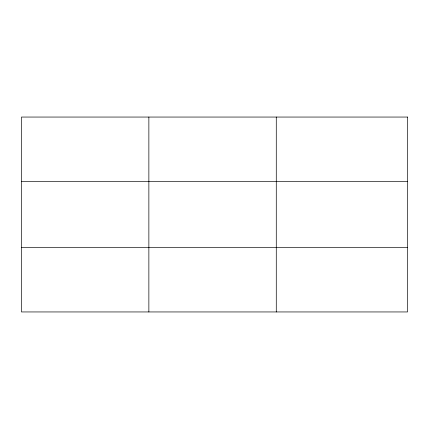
<?xml version="1.0" encoding="UTF-8"?>
<svg xmlns="http://www.w3.org/2000/svg" width="429" height="429" viewBox="0 0 429 429"><rect width="100%" height="100%" fill="white"/><g stroke="black" fill="none" stroke-linecap="round" stroke-linejoin="round"><path stroke-width="0.64" d="M148.863 311.947L148.863 117.053M276.276 311.947L276.276 117.053M21.45 181.37L407.55 181.37M21.45 247.63L407.55 247.63M407.55 117.053L407.55 311.947L21.45 311.947L21.45 117.053L407.55 117.053"/></g></svg>
